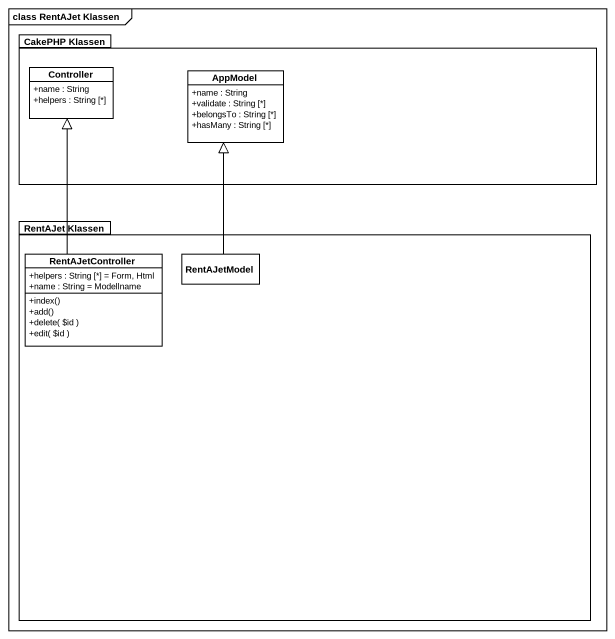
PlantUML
@startuml
mainframe class RentAJet Klassen
hide circle
hide empty members
skinparam classAttributeIconSize 0
package "CakePHP Klassen" as CakePHP_Klassen {
  class Controller {
    +name : String
    +helpers : String [*]
  }
  class AppModel {
    +name : String
    +validate : String [*]
    +belongsTo : String [*]
    +hasMany : String [*]
  }
}
package "RentAJet Klassen" as RentAJet_Klassen {
  class RentAJetController {
    +helpers : String [*] = Form, Html
    +name : String = Modellname
    +index()
    +add()
    +delete( ~$id )
    +edit( ~$id )
  }
  class RentAJetModel
}
RentAJetController -up-|> Controller
RentAJetModel -up-|> AppModel
@enduml
